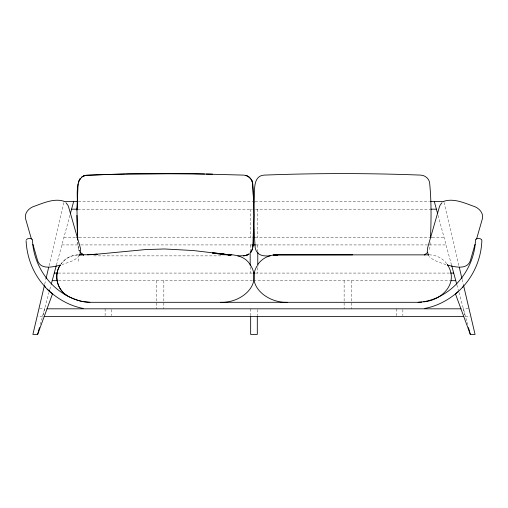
<?xml version="1.0" encoding="UTF-8"?>
<svg xmlns="http://www.w3.org/2000/svg" width="508" height="508" viewBox="0 0 508 508"><rect width="100%" height="100%" fill="white"/><g stroke="black" fill="none" stroke-linecap="round" stroke-linejoin="round"><path stroke-width="0.38" stroke-dasharray="2.54 1.91" d="M430.174 242.602L429.901 247.085L428.758 250.946M78.829 258.769L78.632 262.757M44.698 284.232L45.79 279.603M49.06 265.697L63.964 202.362M40.322 324.51L49.009 292.449M49.841 289.395L51.079 284.81M56.458 264.96L69.907 215.335M79.381 255.429C75.521 261.023 67.92 262.274 61.963 264.662M61.043 263.969C65.024 258.261 71.92 254.914 78.829 254.857C71.952 254.914 65.088 258.229 61.1 263.887M78.537 255.664L78.53 254.991M78.391 201.593L254.381 201.593M255.168 201.593L429.571 201.593M77.921 209.182L252.463 209.182M255.499 209.182L430.041 209.182M63.945 237.331L75.851 237.331M79.026 237.331L254.381 237.331M255.175 237.331L428.942 237.331M432.118 237.331L444.017 237.331M61.887 244.926L80.112 244.926M80.899 244.926L252.463 244.926M255.962 244.926L428.644 244.926M429.438 244.926L446.075 244.926M93.758 255.873L222.002 255.873M58.223 273.075L252.463 273.075M255.499 273.075L450.533 273.075M58.547 280.67L252.794 280.67M253.587 280.67L450.209 280.67M39.643 308.82L44.761 308.82L42.977 316.408L37.859 316.408M468.319 308.82L463.201 308.82L464.985 316.408L470.103 316.408M429.139 254.857C436.074 254.876 442.836 258.305 446.957 263.893M445.999 264.662C440.277 262.572 433.788 261.017 429.343 256.616M80.131 252.279L78.429 249.079L77.749 242.456M78.74 249.822L79.299 250.895L78.429 249.079M438.055 215.335L451.504 264.96M456.882 284.81L458.743 291.681M458.953 292.449L467.646 324.51M443.998 202.362L458.902 265.697M462.172 279.603L463.448 285.007M78.511 249.06L77.787 242.348M402.857 309.575L402.857 315.652M396.215 308.82L396.215 315.652M351.72 280.67L351.72 308.82M344.126 280.67L344.126 308.82M257.778 209.182L257.778 237.331M257.778 244.926L257.778 251.181M257.778 267.602L257.778 273.075M257.302 309.575L257.302 315.652M250.66 308.82L250.66 315.652M250.184 209.182L250.184 237.331M250.184 244.926L250.184 251.962M250.184 266.821L250.184 273.075M163.836 280.67L163.836 308.82M156.242 280.67L156.242 308.82M111.754 309.575L111.754 315.652M105.112 308.82L105.112 315.652"/><path stroke-width="0.76" d="M76.905 215.379L77.508 237.611M76.943 210.064C78.473 199.803 75.006 187.827 80.289 178.486M253.746 229.089C252.559 236.658 255.143 245.554 250.755 252.279L251.593 250.895L250.787 252.298M430.543 236.62C431.267 218.415 431.419 200.076 429.52 181.947C428.409 178.111 424.771 175.266 420.789 175.108C368.63 173.095 316.408 173.095 264.255 175.108C253.371 175.647 254.616 189.001 254.413 196.513C253.695 213.366 253.936 230.257 255.137 247.085C255.346 248.964 255.994 250.806 257.207 252.279M78.092 183.883L76.956 209.156L77.629 240.151M252.825 247.085L253.981 215.589L253.124 188.595L252.8 183.883L251.619 180.169L252.152 181.216M252.374 249.06L251.682 250.946M44.52 285.007L32.887 334.442L37.63 334.442L52.495 293.922A72.003 72.003 0 0 1 44.272 286.042M45.974 278.829L48.698 267.24M37.63 334.442L39.491 327.565M49.219 291.681L49.632 290.157M51.289 284.048L56.255 265.722M70.326 213.804L73.635 201.593M475.031 244.367L470.452 260.318C467.309 270.294 454.831 266.967 447.389 265.005M476.561 239.046L482.232 219.297C484.156 213.125 478.815 207.683 473.208 206.115C464.198 202.851 453.682 198.145 444.094 201.225M78.74 181.216L78.518 181.959L79.184 180.118M256.883 266.16C245.364 286.449 268.402 303.168 287.166 302.304M80.067 178.816L79.267 180.169L82.023 176.879L85.23 175.393L87.179 175.108L129.711 173.882L192.227 173.742L243.713 175.108C247.694 175.266 251.333 178.111 252.444 181.947M79.381 255.429L80.531 252.635L80.378 248.006L68.599 206.985L67.926 205.289L65.938 202.692M26.384 239.566L27.997 238.601L30.842 238.601L32.468 239.509C33.236 267.894 53.689 294.748 81.61 301.346M427.831 252.279L424.37 255.022M257.943 264.325C262.198 258.255 269.526 254.597 276.93 254.87L428.346 254.857M462.604 287.242C474.326 274.625 481.286 257.772 481.863 240.557L481.609 239.547L479.971 238.601L477.12 238.601L475.501 239.509C474.815 270.434 449.732 300.577 418.04 302.304L89.922 302.304L82.347 301.536M442.024 202.692L440.036 205.289L439.363 206.985L427.584 248.006L427.266 251.625L428.561 255.435M249.003 253.949L245.377 255.657L237.82 255.873M458 291.757C448.608 300.006 437.159 306.172 424.796 308.439M81.705 177.121L83.376 176.073M247.294 255.022L249.041 253.987M84.468 175.616L83.42 176.162L85.23 175.393M246.158 255.454L247.25 254.927L245.377 255.657M60.573 265.005C53.13 266.967 40.659 270.294 37.516 260.318L32.931 244.367M423.736 301.873C442.411 300.253 459.315 282.702 447.319 264.484M85.242 175.47L105.175 174.542M243.364 255.873L245.364 255.575M249.403 263.474C243.243 254.813 231.921 254.368 222.32 254.4L230.276 254.914L212.693 253.238L230.295 254.914L193.44 250.552L164.56 248.971L145.307 249.593L97.168 254.178L87.541 254.692L97.168 254.552L79.616 254.851L83.579 254.819M87.541 254.692L97.168 254.229L87.541 254.692L96.425 254.387M220.796 302.304C241.046 303.212 264.071 284.55 249.676 263.906M418.04 302.304L421.843 302.108M273.177 255.092L277.844 254.927L273.787 254.972L277.489 254.902L276.93 254.87M106.737 174.492L125.52 174.009M126.302 173.996L165.443 173.622L148.006 173.641M64.148 201.593L77.597 201.593M430.365 201.593L443.821 201.593M71.577 209.182L77.127 209.182M430.835 209.182L436.385 209.182M76.645 237.331L78.232 237.331M253.225 237.331L254.743 237.331M429.736 237.331L431.324 237.331M252.463 244.926L255.499 244.926M277.108 254.883L352.603 254.838M270.142 255.873C265.773 256.038 260.534 256.369 257.442 252.609M54.261 273.075L57.429 273.075M253.187 273.075L254.775 273.075M450.533 273.075L453.701 273.075M52.203 280.67L56.96 280.67M451.002 280.67L455.759 280.67M46.952 308.82L461.01 308.82M44.107 316.408L463.861 316.408M463.69 286.042A72.003 72.003 0 0 1 455.473 293.922L470.332 334.442L475.075 334.442L463.626 285.782M231.839 254.895L222.32 254.4M165.532 173.558L204.584 173.996M206.146 174.022L212.414 174.117M222.32 254.705L231.032 254.87M89.922 302.304C82.601 302.241 75.54 299.911 69.012 296.723M222.32 254.133L230.276 254.914M230.156 254.927L212.693 252.66M246.418 175.616L245.643 175.47L247.51 176.073M83.166 308.439C69.539 305.88 57.055 298.691 47.155 289.096M63.868 201.225C54.28 198.145 43.764 202.851 34.76 206.115C29.146 207.683 23.793 213.1 25.73 219.297L31.407 239.046M82.194 254.197L83.636 254.927L80.105 252.298M248.85 176.911L247.466 176.155L248.863 176.879L251.701 180.118M81.845 253.987L83.591 255.022M68.428 296.424C57.34 290.805 53.226 275.361 60.242 265.049C53.575 274.898 56.902 289.681 67.202 295.637M45.447 287.166C33.56 274.682 26.803 257.727 26.099 240.557M80.131 252.279L80.366 252.609M434.327 201.593L437.642 213.804M451.714 265.722L456.679 284.048M468.471 327.565L470.332 334.442M459.264 267.24L461.994 278.829M252.368 181.966L253.765 202.756M257.778 251.962L257.778 266.04M257.302 316.408L257.302 334.442L250.66 334.442L250.66 316.408M250.184 252.743L250.184 265.259"/></g></svg>
